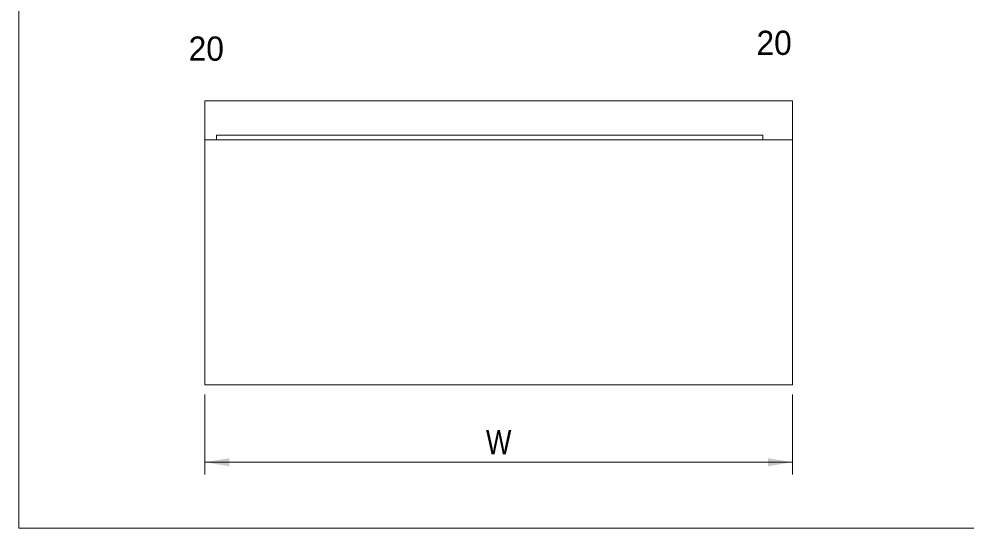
# Model space of a CAD drawing. Units: millimetres at full size; details may follow other scales. Extents: x 147 to 4147, y 70 to 2840.
# Drawn here: x 147 to 1114, y 70 to 590 of the extents above; entities that cross this region are included whole.
import ezdxf
from ezdxf.enums import TextEntityAlignment as Align

# ---------------------------------------------------------------- set-up
doc = ezdxf.new("R2010")
doc.units = ezdxf.units.MM
doc.header["$LTSCALE"] = 10
for name, color, linetype, lineweight in [('図面枠-A3', 7, 'Continuous', 13), ('寸法', 7, 'Continuous', 13), ('階段本体', 7, 'Continuous', 25)]:
    doc.layers.add(name, color=color, linetype=linetype, lineweight=lineweight)
doc.layers.add('文字', color=7, linetype='Continuous')
doc.styles.add('ＭＳ Ｐゴシック', font='')
doc.styles.get('ＭＳ Ｐゴシック').set_extended_font_data('MS PGothic')

# ---------------------------------------------------------------- blocks, each defined once
blk = doc.blocks.new('filled_arrow')
at = {"color": 0, "linetype": 'Continuous', "lineweight": -2}
blk.add_solid([(7.5, 1.25), (0, 0), (7.5, -1.25)], dxfattribs=at)

msp = doc.modelspace()

# ---------------------------------------------------------------- linework, layer by layer
at = {"layer": '図面枠-A3'}
msp.add_lwpolyline([(146.8, 70.22), (4146.8, 70.22), (4146.8, 2840.22), (146.8, 2840.22)], close=True, dxfattribs=at)
at = {"layer": '寸法'}
for p, q in [((336.79, 206.67), (336.79, 124.96)), ((936.79, 206.67), (936.79, 124.96)), ((936.79, 137.46), (336.79, 137.46))]:
    msp.add_line(p, q, dxfattribs=at)
at = {"layer": '階段本体', "lineweight": 18}
for p, q in [((936.79, 466.67), (336.79, 466.67)), ((336.79, 466.67), (336.79, 216.67)), ((906.59, 471.67), (348.59, 471.67)), ((348.59, 471.67), (348.59, 466.67)), ((348.59, 466.67), (908.59, 466.67)), ((906.59, 471.67), (906.59, 466.67)), ((936.79, 216.67), (936.79, 466.67)), ((336.79, 216.67), (936.79, 216.67))]:
    msp.add_line(p, q, dxfattribs=at)
msp.add_lwpolyline([(336.79, 506.67), (936.79, 506.67), (936.79, 466.67), (336.79, 466.67)], close=True, dxfattribs=at)

# ---------------------------------------------------------------- block references
at = {"layer": '寸法', "xscale": 3.33, "yscale": 3.33}
msp.add_blockref('filled_arrow', (336.79, 137.46), dxfattribs=at)
at = {"layer": '寸法', "xscale": 3.33, "yscale": 3.33, "rotation": 180}
msp.add_blockref('filled_arrow', (936.79, 137.46), dxfattribs=at)

# ---------------------------------------------------------------- texts
at = {"layer": '寸法', "style": 'ＭＳ Ｐゴシック', "width": 0.85}
msp.add_text('W', height=24.74, dxfattribs=at).set_placement((636.79, 157.96), align=Align.MIDDLE_CENTER)
at = {"layer": '文字', "style": 'ＭＳ Ｐゴシック'}
for p in [(320.12, 540.12), (900.12, 546.05)]:
    msp.add_text('20', height=24.74, dxfattribs=at).set_placement(p, align=Align.BOTTOM_LEFT)

doc.saveas('drawing.dxf')
